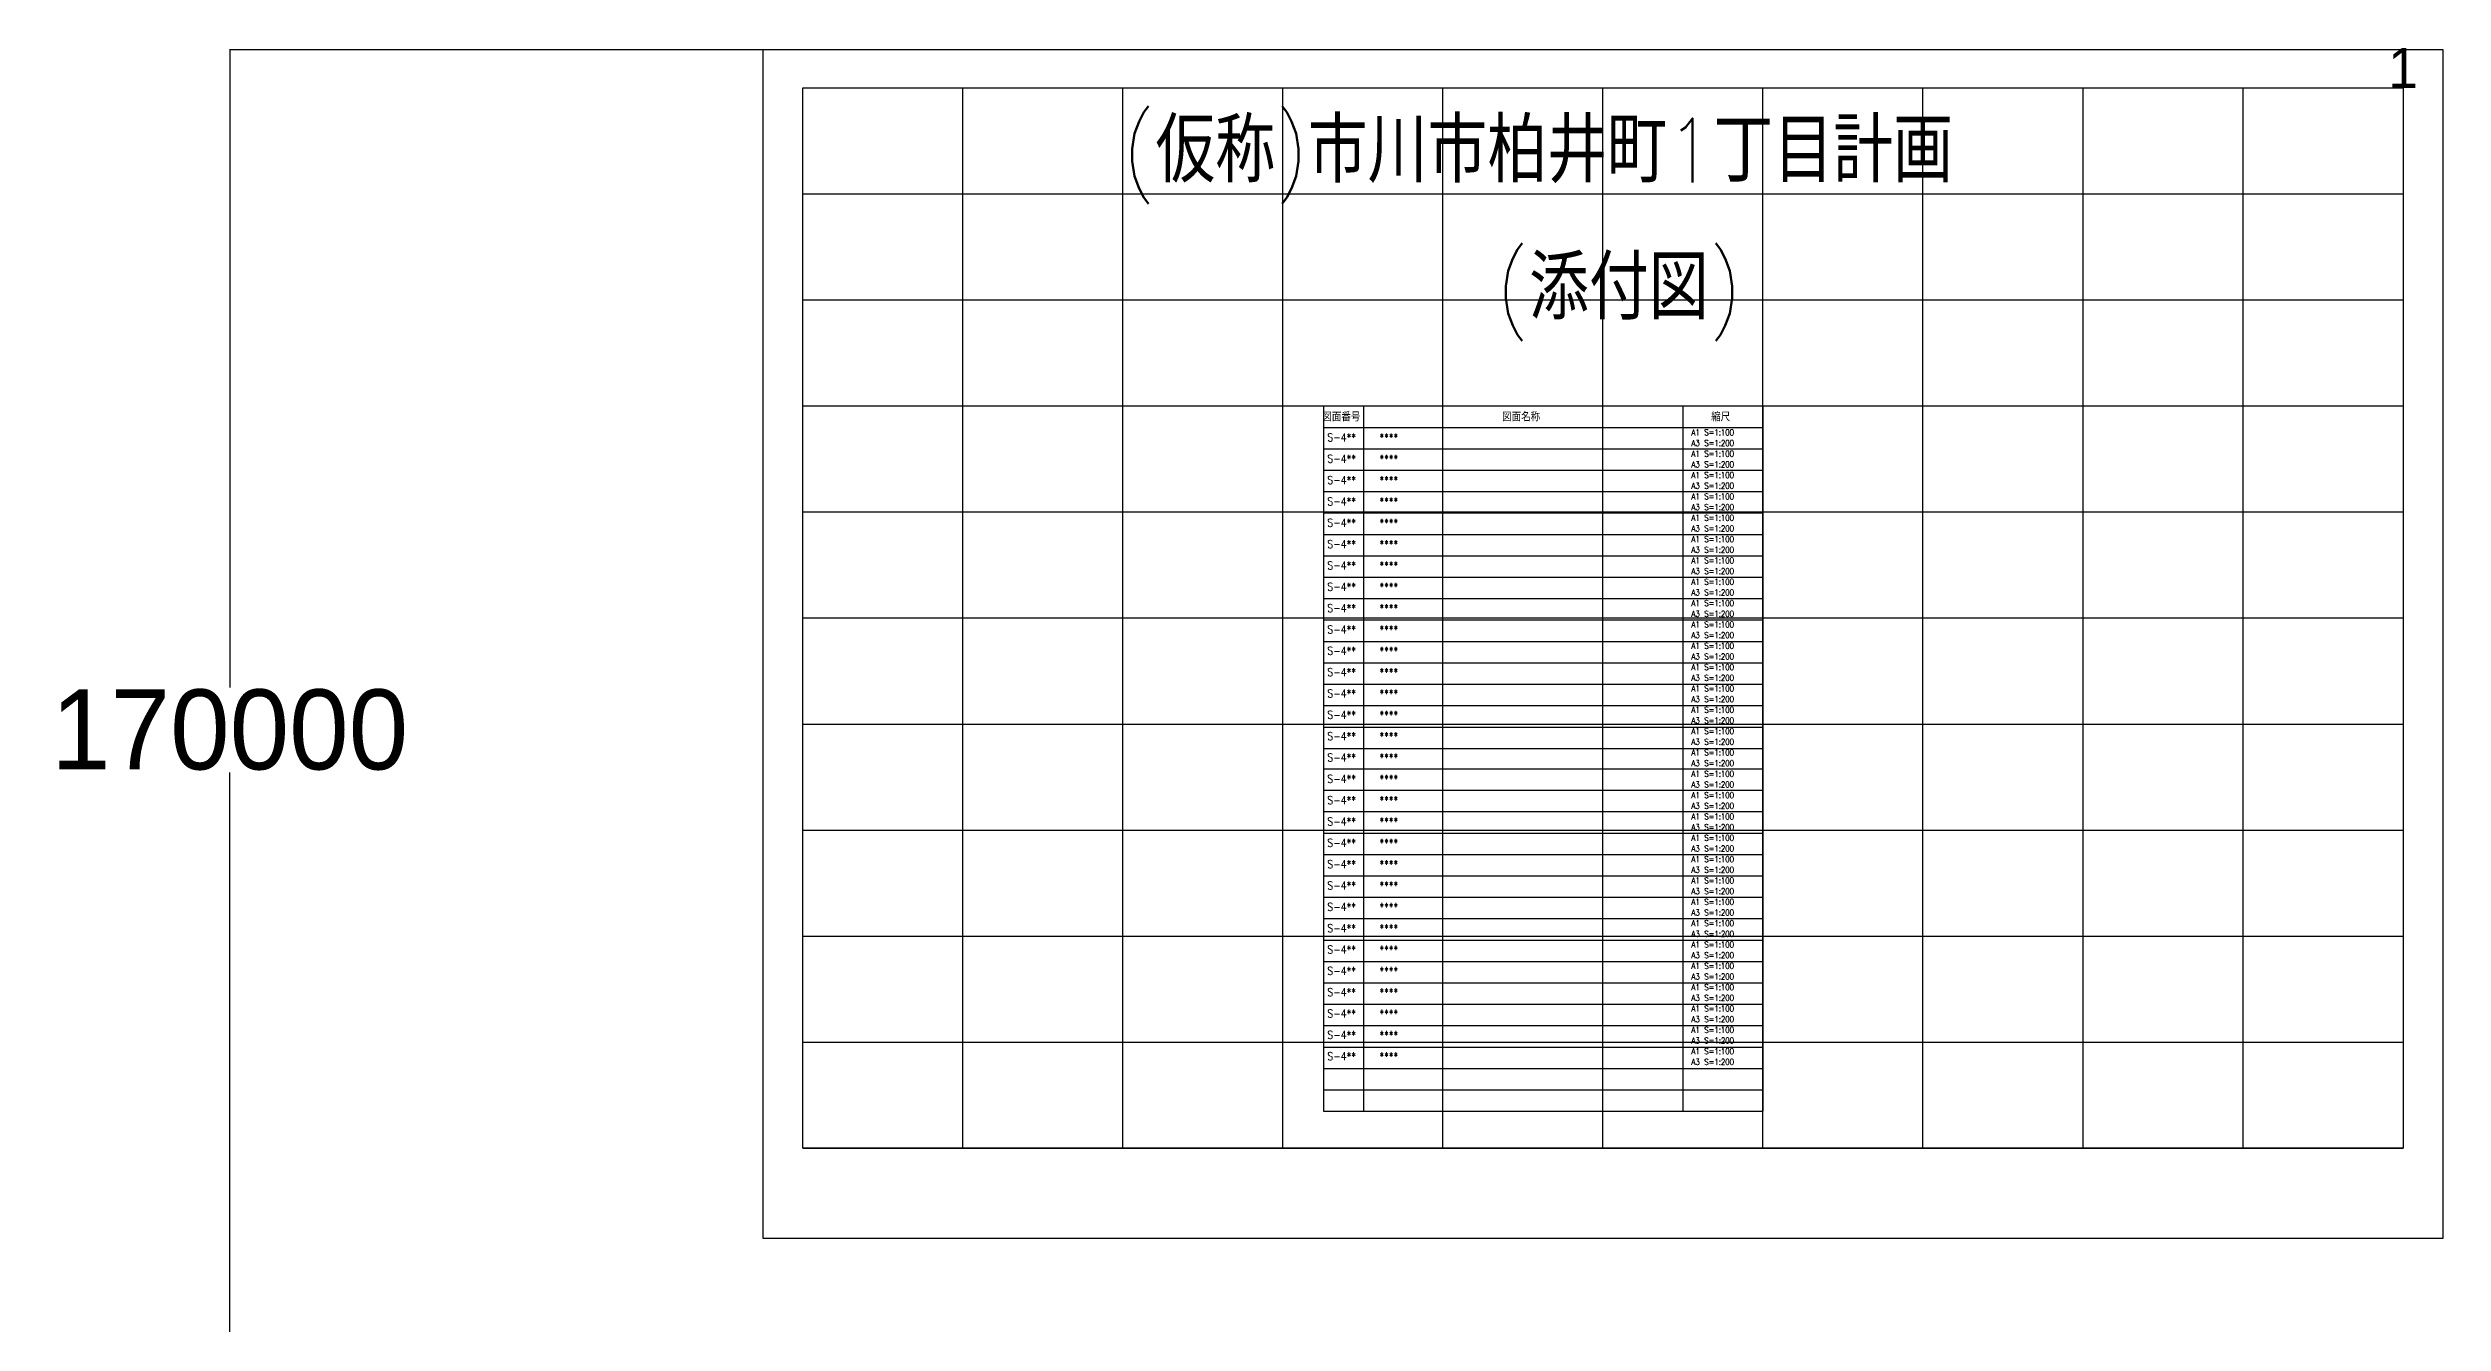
# Model space of a CAD drawing. Extents: x -89331 to 810000, y -1678500 to 210463.
# Drawn here: x -89331 to 210000, y -159125 to 250 of the extents above; entities that cross this region are included whole.
import ezdxf

# ---------------------------------------------------------------- set-up
doc = ezdxf.new("R2010")
doc.units = 0
doc.header["$MEASUREMENT"] = 0
doc.layers.get('Defpoints').update_dxf_attribs({"color": 251, "linetype": 'CONTINUOUS'})
doc.layers.add('99_レイアウト枠', color=251, linetype='CONTINUOUS', plot=False)
doc.layers.add('99_頁番号', color=6, linetype='CONTINUOUS')
doc.styles.add('DRACAD', font='txt', dxfattribs={"width": 0.85, "bigfont": 'extfont2'})
doc.styles.get("Standard").update_dxf_attribs({"font": 'Osaka.ttc'})
doc.dimstyles.get("Standard").update_dxf_attribs({"dimtxt": 0.18, "dimasz": 0.18, "dimexe": 0.18, "dimexo": 0.0625, "dimgap": 0.09, "dimtad": 0, "dimtih": 1, "dimtoh": 1, "dimdec": 4, "dimzin": 0, "dimdsep": 46, "dimtxsty": 'Standard', "dimcen": 0.09, "dimadec": 0, "dimazin": 0, "dimtfac": 1, "dimtdec": 4, "dimtofl": 0, "dimtmove": 0, "dimatfit": 3, "dimfxl": 1, "dimtolj": 1, "dimtzin": 0, "dimarcsym": 0})

# ---------------------------------------------------------------- blocks, each defined once
blk = doc.blocks.new('*D7831')
at = {"layer": '99_レイアウト枠', "color": 0, "lineweight": -2}
for p, q in [((0, 0), (-66617, 0)), ((-66616, 0), (-66616, -79695)), ((-66616, -170000), (-66616, -90305)), ((0, -170000), (-66617, -170000))]:
    blk.add_line(p, q, dxfattribs=at)
at = {"layer": '99_レイアウト枠', "color": 0}
for points in [[(-66616, 0), (-66616, 0), (-66616, 0)], [(-66616, -170000), (-66616, -170000), (-66616, -170000)]]:
    blk.add_solid(points, dxfattribs=at)
at = {"layer": 'Defpoints', "color": 0}
for p in [(0, 0), (-66616, -170000), (0, -170000)]:
    blk.add_point(p, dxfattribs=at)
at = {"layer": '99_レイアウト枠', "color": 0, "insert": (-66616, -85000), "char_height": 10000, "attachment_point": 5}
blk.add_mtext('\\A1;170000', dxfattribs=at)

msp = doc.modelspace()

# ---------------------------------------------------------------- linework, layer by layer
at = {"layer": '99_レイアウト枠'}
for p, q in [((5000, -137250), (5000, -4750)), ((25000, -137250), (25000, -4750)), ((45000, -137250), (45000, -4750)), ((65000, -137250), (65000, -4750)), ((85000, -137250), (85000, -4750)), ((105000, -137250), (105000, -4750)), ((125000, -137250), (125000, -4750)), ((145000, -137250), (145000, -4750)), ((165000, -137250), (165000, -4750)), ((185000, -137250), (185000, -4750)), ((5000, -18000), (205000, -18000)), ((5000, -31250), (205000, -31250)), ((5000, -44500), (205000, -44500)), ((5000, -57750), (205000, -57750)), ((5000, -71000), (205000, -71000)), ((5000, -84250), (205000, -84250)), ((5000, -97500), (205000, -97500)), ((5000, -110750), (205000, -110750)), ((5000, -124000), (205000, -124000)), ((5000, -137250), (205000, -137250))]:
    msp.add_line(p, q, dxfattribs=at)
for points in [[(0, -148500), (210000, -148500), (210000, 0), (0, 0)], [(5000, -4750), (205000, -4750), (205000, -137250), (5000, -137250)]]:
    msp.add_lwpolyline(points, close=True, dxfattribs=at)
at = {"layer": '99_頁番号'}
for p, q in [((70064.1, -44500), (125000, -44500)), ((70064.1, -44500), (70064.1, -132650)), ((75064.1, -44500), (75064.1, -132650)), ((115000, -44500), (115000, -132650)), ((125000, -44500), (125000, -132650)), ((70064.1, -47175), (125000, -47175)), ((70064.1, -49850), (125000, -49850)), ((70064.1, -52525), (125000, -52525)), ((70064.1, -55200), (125000, -55200)), ((70064.1, -57875), (125000, -57875)), ((70064.1, -60550), (125000, -60550)), ((70064.1, -63225), (125000, -63225)), ((70064.1, -65900), (125000, -65900)), ((70064.1, -68575), (125000, -68575)), ((70064.1, -71250), (125000, -71250)), ((70064.1, -73925), (125000, -73925)), ((70064.1, -76600), (125000, -76600)), ((70064.1, -79275), (125000, -79275)), ((70064.1, -81950), (125000, -81950)), ((70064.1, -84625), (125000, -84625)), ((70064.1, -87300), (125000, -87300)), ((70064.1, -89850), (125000, -89850)), ((70064.1, -92525), (125000, -92525)), ((70064.1, -95200), (125000, -95200)), ((70064.1, -97875), (125000, -97875)), ((70064.1, -100550), (125000, -100550)), ((70064.1, -103225), (125000, -103225)), ((70064.1, -105900), (125000, -105900)), ((70064.1, -108575), (125000, -108575)), ((70064.1, -111250), (125000, -111250)), ((70064.1, -113925), (125000, -113925)), ((70064.1, -116600), (125000, -116600)), ((70064.1, -119275), (125000, -119275)), ((70064.1, -121950), (125000, -121950)), ((70064.1, -124625), (125000, -124625)), ((70064.1, -127300), (125000, -127300)), ((70064.1, -127300), (125000, -127300)), ((70064.1, -129975), (125000, -129975)), ((70064.1, -132650), (125000, -132650))]:
    msp.add_line(p, q, dxfattribs=at)

# ---------------------------------------------------------------- texts
at = {"layer": '99_レイアウト枠', "insert": (205000, -4750), "char_height": 5000, "attachment_point": 8}
msp.add_mtext('1', dxfattribs=at)
at = {"layer": '99_頁番号', "char_height": 8000, "width": 124000, "attachment_point": 1, "style": 'DRACAD'}
for s, insert in [('(仮称)市川市柏井町1丁目計画', (45000, -8560.6)), ('\\pxqc;(添付図)', (45000, -25698.3))]:
    msp.add_mtext(s, dxfattribs=dict(at, insert=insert))
at = {"layer": '99_頁番号', "style": 'DRACAD'}
for s, insert, char_height, width, attachment_point, line_spacing_factor in [('図面番号', (72314.1, -45916.7), 1000, 4500, 5, 1.6), ('図面名称', (94782.1, -45916.7), 1000, 39435.874, 5, 1.6), ('A1 S=1:100^JA3 S=1:200\\PA1 S=1:100^JA3 S=1:200\\PA1 S=1:100^JA3 S=1:200\\PA1 S=1:100^JA3 S=1:200\\PA1 S=1:100^JA3 S=1:200\\PA1 S=1:100^JA3 S=1:200\\PA1 S=1:100^JA3 S=1:200\\PA1 S=1:100^JA3 S=1:200\\PA1 S=1:100^JA3 S=1:200\\PA1 S=1:100^JA3 S=1:200\\PA1 S=1:100^JA3 S=1:200\\PA1 S=1:100^JA3 S=1:200\\PA1 S=1:100^JA3 S=1:200\\PA1 S=1:100^JA3 S=1:200\\PA1 S=1:100^JA3 S=1:200\\PA1 S=1:100^JA3 S=1:200\\PA1 S=1:100^JA3 S=1:200\\PA1 S=1:100^JA3 S=1:200\\PA1 S=1:100^JA3 S=1:200\\PA1 S=1:100^JA3 S=1:200\\PA1 S=1:100^JA3 S=1:200\\PA1 S=1:100^JA3 S=1:200\\PA1 S=1:100^JA3 S=1:200\\PA1 S=1:100^JA3 S=1:200\\PA1 S=1:100^JA3 S=1:200\\PA1 S=1:100^JA3 S=1:200\\PA1 S=1:100^JA3 S=1:200\\PA1 S=1:100^JA3 S=1:200\\PA1 S=1:100^JA3 S=1:200\\PA1 S=1:100^JA3 S=1:200', (116064.1, -47425), 750, 8935.874, 1, 1.066667), ('縮尺', (119717.9, -45916.7), 1000, 9435.874, 5, 1.6), ('S-4**\\PS-4**\\PS-4**\\PS-4**\\PS-4**\\PS-4**\\PS-4**\\PS-4**\\PS-4**\\PS-4**\\PS-4**\\PS-4**\\PS-4**\\PS-4**\\PS-4**\\PS-4**\\PS-4**\\PS-4**\\PS-4**\\PS-4**\\PS-4**\\PS-4**\\PS-4**\\PS-4**\\PS-4**\\PS-4**\\PS-4**\\PS-4**\\PS-4**\\PS-4**', (70564.1, -47925), 1000, 4500, 1, 1.6), ('  ****  \\P  ****  \\P  ****  \\P  ****  \\P  ****  \\P  ****  \\P  ****  \\P  ****  \\P  ****  \\P  ****  \\P  ****  \\P  ****  \\P  ****  \\P  ****  \\P  ****  \\P  ****  \\P  ****  \\P  ****  \\P  ****  \\P  ****  \\P  ****  \\P  ****  \\P  ****  \\P  ****  \\P  ****  \\P  ****  \\P  ****  \\P  ****  \\P  ****  \\P  ****  ', (75564.1, -47925), 1000, 39500, 1, 1.6)]:
    msp.add_mtext(s, dxfattribs=dict(at, insert=insert, char_height=char_height, width=width, attachment_point=attachment_point, line_spacing_factor=line_spacing_factor))

# ---------------------------------------------------------------- dimensions: what is measured, and where the dimension line sits
at = {"layer": '99_レイアウト枠'}
dim = msp.add_linear_dim(base=(-66616.4, -170000), p1=(0, 0), p2=(0, -170000), angle=90, dimstyle='Standard', override={"dimtxt": 10000, "dimdec": 0}, dxfattribs=at)
dim.commit()
dim.dimension.update_dxf_attribs({"geometry": '*D7831', "text_midpoint": (-66616.4, -85000)})

doc.saveas('drawing.dxf')
